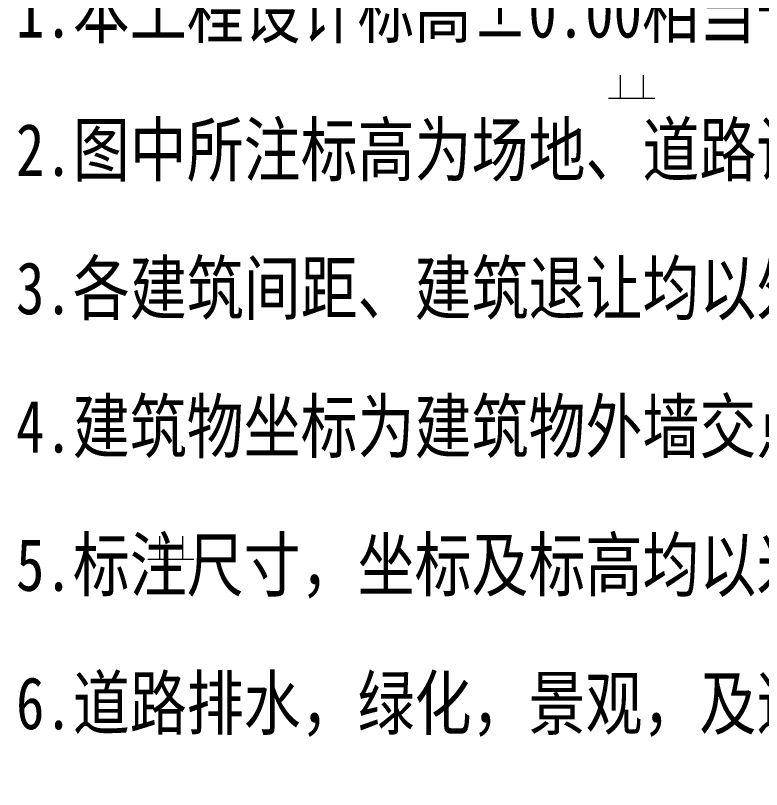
# Model space of a CAD drawing. Extents: x -165130 to 255370, y -346822 to 187778.
# Drawn here: x 140907 to 173290, y -135049 to -101476 of the extents above; entities that cross this region are included whole.
import ezdxf

# ---------------------------------------------------------------- set-up
doc = ezdxf.new("R2010")
doc.units = 0
doc.header["$MEASUREMENT"] = 0
doc.layers.get('0').update_dxf_attribs({"linetype": 'CONTINUOUS'})
doc.layers.get('Defpoints').update_dxf_attribs({"linetype": 'CONTINUOUS'})
doc.layers.add('PUB_DIM', color=3, linetype='CONTINUOUS')
doc.layers.add('PUB_TEXT', color=7, linetype='CONTINUOUS')
doc.layers.add('底图', color=252, linetype='CONTINUOUS', lineweight=5)
doc.styles.add('-宋体', font='', dxfattribs={"width": 0.8})
doc.styles.add('_TCH_DIM_T3', font='SIMPLEX', dxfattribs={"width": 0.705882, "bigfont": 'GBCBIG'})
doc.styles.get('-宋体').set_extended_font_data('SimSun')
doc.dimstyles.new('总图&&500', dxfattribs={"dimtxt": 1487.5, "dimasz": 500, "dimexe": 1250, "dimexo": 1500, "dimgap": 631.25, "dimtad": 1, "dimlfac": 0.001, "dimzin": 0, "dimdsep": 46, "dimtxsty": '_TCH_DIM_T3', "dimblk": 'ARCHTICK', "dimcen": 0.09, "dimclrt": 7, "dimazin": 2, "dimtfac": 1, "dimtix": 1, "dimtmove": 2, "dimatfit": 3, "dimfxl": 1, "dimtolj": 1, "dimtzin": 0, "dimarcsym": 0})

# ---------------------------------------------------------------- blocks, each defined once
blk = doc.blocks.new('gc119')
for p, q in [((-0.5, 1), (-0.5, 0)), ((0.5, 1), (0.5, 0)), ((-1, 0), (1, 0))]:
    blk.add_line(p, q)
blk = doc.blocks.new('_ArchTick')
at = {"color": 0, "linetype": 'ByBlock', "const_width": 0.4}
blk.add_lwpolyline([(-0.5, -0.5), (0.5, 0.5)], dxfattribs=at)
blk = doc.blocks.new('*D51')
at = {"layer": 'Defpoints', "color": 0, "transparency": 16777216}
for p in [(146220, -59923), (150998, -70408), (-27114, -138918)]:
    blk.add_point(p, dxfattribs=at)
at = {"layer": 'PUB_DIM', "color": 0, "lineweight": -2, "transparency": 16777216}
for p, q in [((146842, -61288), (151517, -71546)), ((-22335, -149403), (150998, -70408)), ((-26492, -140283), (-21817, -150540))]:
    blk.add_line(p, q, dxfattribs=at)
at = {"layer": 'PUB_DIM', "color": 0, "lineweight": -2, "transparency": 16777216, "xscale": 500, "yscale": 500, "zscale": 500}
for p, rotation in [((150998, -70408), 24.5005618365008), ((-22335, -149403), 204.5005618365008)]:
    blk.add_blockref('_ArchTick', p, dxfattribs=dict(at, rotation=rotation))
at = {"layer": 'PUB_DIM', "color": 7, "transparency": 16777216, "insert": (63761, -108654), "char_height": 1487.5, "attachment_point": 5, "rotation": 24.5006, "style": '_TCH_DIM_T3'}
blk.add_mtext('\\A1;190.49m', dxfattribs=at)

msp = doc.modelspace()

# ---------------------------------------------------------------- block references
at = {"layer": '底图', "linetype": 'Continuous', "xscale": 1000.000000000001, "yscale": 1000.000000000001, "zscale": 1000.000000000001, "rotation": 0.0001038352427426}
for p in [(167651.787, -105063.8, -3420), (147651.823, -125063.836, -3420)]:
    msp.add_blockref('gc119', p, dxfattribs=at)

# ---------------------------------------------------------------- texts
at = {"layer": 'PUB_TEXT', "color": 7, "style": '-宋体', "width": 0.8}
for s, p in [('1.本工程设计标高%%P0.00相当于勘探报告假定高程3.60m；', (140929.39, -102432.468, -625.1)), ('2.图中所注标高为场地、道路设计地面标高；', (140929.39, -108432.468, -625.1)), ('3.各建筑间距、建筑退让均以外墙尺寸定位，道路以中心线定位；', (140929.39, -114432.468, -625.1)), ('4.建筑物坐标为建筑物外墙交点坐标，采用绝对尺寸定位。', (140929.39, -120432.468, -625.1)), ('5.标注尺寸，坐标及标高均以米（m）为单位；', (140929.39, -126432.468, -625.1)), ('6.道路排水，绿化，景观，及道路无障碍设施等均另行设计。', (140929.39, -132432.468, -625.1))]:
    msp.add_text(s, height=2265.82278, dxfattribs=at).set_placement(p)

# ---------------------------------------------------------------- dimensions: what is measured, and where the dimension line sits
at = {"layer": 'PUB_DIM'}
dim = msp.add_aligned_dim(p1=(-27113.858, -138918.01), p2=(146219.838, -59923.241), distance=-11522.485, dimstyle='总图&&500', override={"dimpost": 'm'}, dxfattribs=at)
dim.commit()
dim.dimension.update_dxf_attribs({"geometry": '*D51', "text_midpoint": (63761.174, -108654.403)})

doc.saveas('drawing.dxf')
